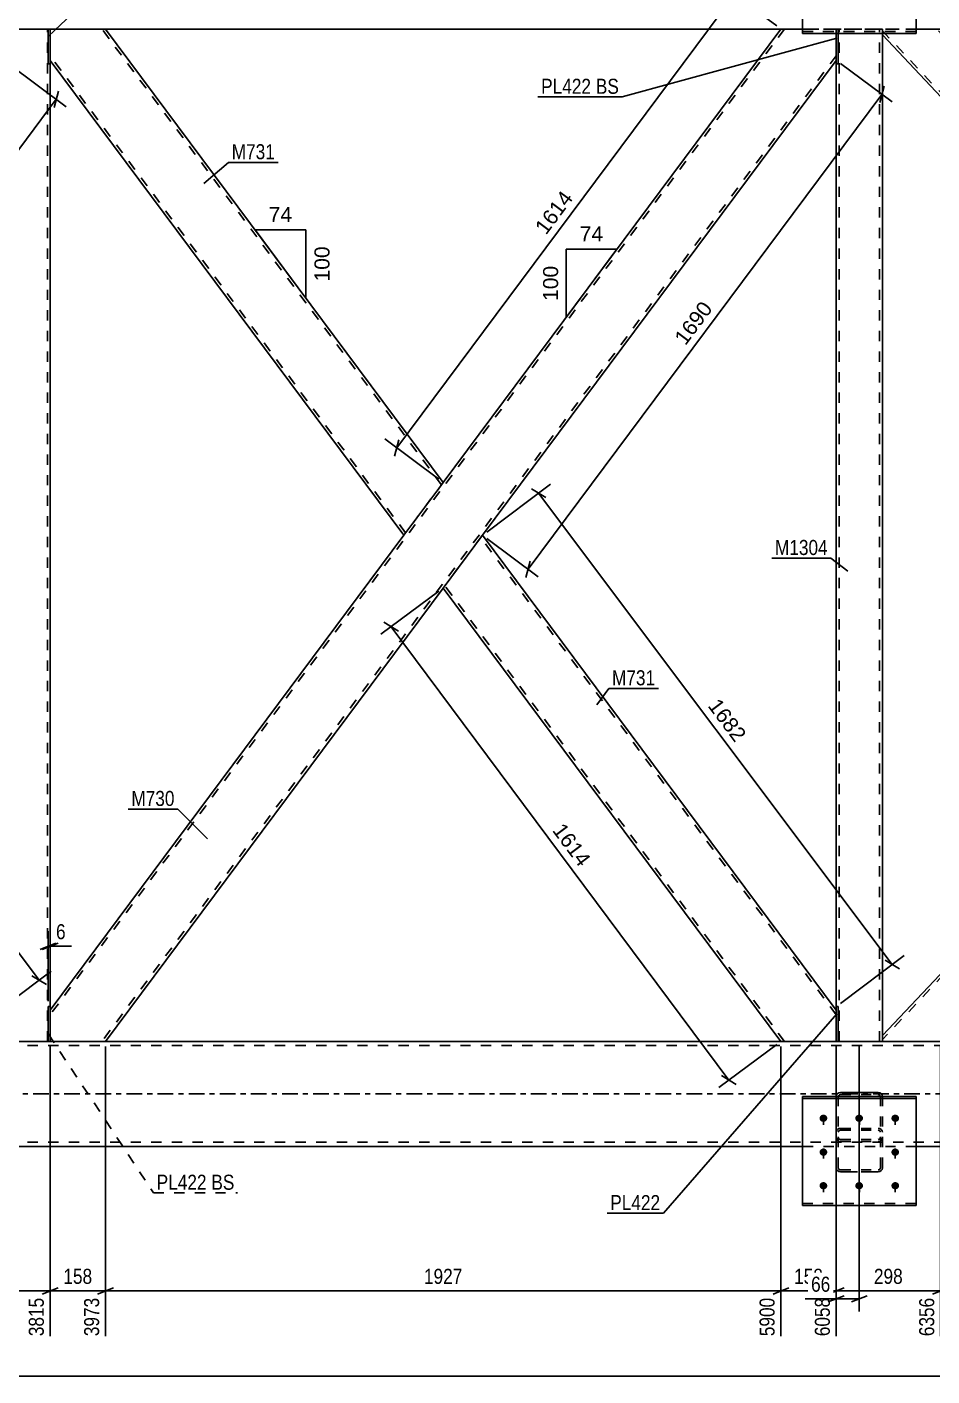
# Model space of a CAD drawing. Header units: millimetres. Extents: x -82 to 1107, y -634 to 207.
# Drawn here: x 245.5 to 417.7, y -266.4 to -9.6 of the extents above; entities that cross this region are included whole.
import ezdxf

# ---------------------------------------------------------------- set-up
doc = ezdxf.new("R2010")
doc.units = ezdxf.units.MM
doc.linetypes.add('DXK_LINE_DOT2', pattern=[3.9198, 1.9599, -1.9599])
doc.linetypes.add('DXK_LINE_DOT3', pattern=[5.9187, 2.979, -0.9799, 0.9799, -0.9799])
doc.styles.add('Arial', font='ARIAL.TTF', dxfattribs={"height": 0.2})
doc.styles.add('Arial Narrow', font='ARIALN.TTF', dxfattribs={"height": 0.2})

# ---------------------------------------------------------------- blocks, each defined once
blk = doc.blocks.new('Part-348435297-3882 - 3826')
at = {"color": 7, "linetype": 'DXK_LINE_DOT2'}
for p, q in [((389.58, -10), (249.9, -197.6)), ((388.95, -10), (388.92, -10)), ((390.25, -10), (399.44, -10)), ((399.44, -10), (393.01, -10)), ((399.44, -10), (399.44, -15.96)), ((399.44, -15.06), (259.76, -202.67)), ((324.67, -96.29), (317.19, -106.33)), ((332.15, -106.33), (324.67, -116.38)), ((249.9, -202.67), (249.9, -196.71)), ((249.9, -202.67), (249.9, -202.67)), ((249.9, -202.67), (249.9, -202.67)), ((260.43, -202.67), (260.39, -202.67)), ((260.43, -202.67), (260.39, -202.67))]:
    blk.add_line(p, q, dxfattribs=at)
at = {"color": 2, "linetype": 'Continuous'}
for p, q in [((388.92, -10), (324.67, -96.29)), ((393.01, -10), (388.95, -10)), ((399.44, -15.96), (332.15, -106.33)), ((317.19, -106.33), (249.9, -196.71)), ((324.67, -116.38), (260.43, -202.67)), ((259.1, -202.67), (249.9, -202.67)), ((260.39, -202.67), (259.1, -202.67))]:
    blk.add_line(p, q, dxfattribs=at)
blk = doc.blocks.new('Part-348435297-3907 - 3826')
at = {"color": 7, "linetype": 'DXK_LINE_DOT2'}
for p, q in [((419.29, -10), (408.24, -10)), ((408.24, -10.81), (408.24, -10)), ((503.47, -100.3), (418.56, -10)), ((498.16, -105.94), (408.24, -10.32)), ((503.78, -99.97), (503.11, -100.69)), ((498.16, -105.94), (498.19, -105.91))]:
    blk.add_line(p, q, dxfattribs=at)
at = {"color": 2, "linetype": 'Continuous'}
for p, q in [((503.84, -99.91), (419.29, -10)), ((408.24, -11.1), (408.24, -10.81)), ((497.8, -106.33), (408.24, -11.1)), ((503.84, -99.91), (503.11, -100.69)), ((503.11, -100.69), (497.8, -106.33))]:
    blk.add_line(p, q, dxfattribs=at)
blk = doc.blocks.new('Part-348435297-3897 - 3826')
at = {"color": 2, "linetype": 'Continuous'}
for p, q in [((260.39, -10), (249.9, -10)), ((324.67, -96.29), (260.43, -10)), ((317.19, -106.33), (249.9, -15.96)), ((324.01, -97.18), (317.19, -106.33)), ((324.67, -96.29), (324.01, -97.18))]:
    blk.add_line(p, q, dxfattribs=at)
at = {"color": 7, "linetype": 'DXK_LINE_DOT2'}
for p, q in [((249.9, -10), (249.9, -10)), ((249.9, -15.96), (249.9, -10)), ((249.9, -10), (249.9, -10)), ((249.9, -10), (249.9, -10)), ((249.9, -10), (249.9, -10)), ((324.34, -96.73), (259.76, -10)), ((260.43, -10), (260.39, -10)), ((260.43, -10), (260.39, -10)), ((317.52, -105.89), (249.9, -15.06)), ((324.62, -96.35), (324.01, -97.18)), ((317.52, -105.89), (317.55, -105.85))]:
    blk.add_line(p, q, dxfattribs=at)
blk = doc.blocks.new('Part-348435297-3902 - 3826')
at = {"color": 7, "linetype": 'DXK_LINE_DOT2'}
for p, q in [((589.12, -10), (408.24, -202.34)), ((419.29, -202.67), (408.24, -202.67))]:
    blk.add_line(p, q, dxfattribs=at)
at = {"color": 2, "linetype": 'Continuous'}
for p in [(497.8, -106.33), (408.24, -202.67)]:
    blk.add_line(p, (408.24, -201.57), dxfattribs=at)
blk = doc.blocks.new('Part-348435297-4041 - 3826')
at = {"color": 7, "linetype": 'DXK_LINE_DOT2'}
for p, q in [((393.01, -10.81), (393.01, 9.92)), ((393.01, 9.92), (414.67, 9.92)), ((393.01, 9.55), (414.67, 9.55)), ((414.67, 9.92), (414.67, -10.81)), ((414.67, -10.44), (393.01, -10.44)), ((393.01, -10.81), (414.67, -10.81))]:
    blk.add_line(p, q, dxfattribs=at)
blk = doc.blocks.new('Part-348435297-3982 - 3826')
at = {"color": 2, "linetype": 'Continuous'}
for p, q in [((324.67, -116.38), (332.15, -106.33)), ((399.44, -196.71), (332.15, -106.33)), ((324.67, -116.38), (388.92, -202.67)), ((388.95, -202.67), (399.44, -202.67))]:
    blk.add_line(p, q, dxfattribs=at)
at = {"color": 7, "linetype": 'DXK_LINE_DOT2'}
for p, q in [((399.44, -197.6), (331.82, -106.78)), ((325, -115.93), (325.03, -115.9)), ((389.58, -202.67), (325, -115.93)), ((399.44, -202.67), (399.44, -196.71)), ((388.92, -202.67), (388.95, -202.67)), ((388.95, -202.67), (388.92, -202.67))]:
    blk.add_line(p, q, dxfattribs=at)
blk = doc.blocks.new('Part-348435297-3947 - 3826')
at = {"color": 7, "linetype": 'DXK_LINE_DOT2'}
for p, q in [((249.9, -10), (241.1, -10)), ((241.1, -16.62), (241.1, -10)), ((241.63, -202.67), (241.63, -10)), ((249.37, -202.67), (249.37, -10)), ((249.9, -16.63), (249.9, -10)), ((241.1, -202.67), (241.1, -196.04)), ((249.9, -202.67), (249.9, -196.04)), ((241.1, -202.67), (249.9, -202.67))]:
    blk.add_line(p, q, dxfattribs=at)
at = {"color": 2, "linetype": 'Continuous'}
for p, q in [((241.1, -196.04), (241.1, -16.62)), ((249.9, -196.04), (249.9, -16.63))]:
    blk.add_line(p, q, dxfattribs=at)
blk = doc.blocks.new('Part-348435297-3952 - 3826')
at = {"color": 7, "linetype": 'DXK_LINE_DOT2'}
for p, q in [((408.24, -10), (399.44, -10)), ((399.44, -16.62), (399.44, -10)), ((399.98, -202.67), (399.98, -10)), ((407.71, -202.67), (407.71, -10)), ((408.24, -11.1), (408.24, -10)), ((399.44, -202.67), (399.44, -196.04)), ((399.44, -202.67), (408.24, -202.67)), ((408.24, -202.67), (408.24, -201.57))]:
    blk.add_line(p, q, dxfattribs=at)
at = {"color": 2, "linetype": 'Continuous'}
for p, q in [((408.24, -201.57), (408.24, -11.1)), ((399.44, -196.04), (399.44, -16.62))]:
    blk.add_line(p, q, dxfattribs=at)
blk = doc.blocks.new('Part-348435297-3964 - 3826')
at = {"color": 2, "linetype": 'Continuous'}
for p, q in [((399.45, -213.18), (399.5, -212.91)), ((399.94, -212.45), (400.24, -212.38)), ((400.24, -212.38), (407.44, -212.38)), ((407.44, -212.38), (407.75, -212.45)), ((408.18, -212.91), (408.23, -213.18))]:
    blk.add_line(p, q, dxfattribs=at)
at = {"color": 7, "linetype": 'DXK_LINE_DOT2'}
for p, q in [((399.87, -213.07), (399.84, -213.24)), ((399.96, -212.94), (399.87, -213.07)), ((400.09, -212.84), (399.96, -212.94)), ((400.24, -212.81), (400.09, -212.84)), ((400.24, -212.81), (407.44, -212.81)), ((407.59, -212.84), (407.44, -212.81)), ((407.72, -212.94), (407.59, -212.84)), ((407.81, -213.07), (407.72, -212.94)), ((407.84, -213.24), (407.81, -213.07)), ((399.44, -213.24), (399.45, -213.18)), ((399.44, -226.74), (399.44, -213.24)), ((399.84, -226.74), (399.84, -213.24)), ((407.84, -226.74), (407.84, -213.24)), ((408.23, -213.18), (408.24, -213.24)), ((408.24, -226.74), (408.24, -213.24)), ((399.5, -219.69), (399.44, -219.98)), ((399.68, -219.45), (399.5, -219.69)), ((399.94, -219.28), (399.68, -219.45)), ((399.84, -219.98), (399.87, -219.83)), ((399.87, -219.83), (399.96, -219.71)), ((400.24, -219.23), (399.94, -219.28)), ((399.96, -219.71), (400.09, -219.63)), ((400.09, -219.63), (400.24, -219.6)), ((400.24, -219.23), (407.44, -219.23)), ((400.24, -219.6), (407.44, -219.6)), ((407.75, -219.28), (407.44, -219.23)), ((407.44, -219.6), (407.59, -219.63)), ((407.59, -219.63), (407.72, -219.71)), ((407.72, -219.71), (407.81, -219.83)), ((408.01, -219.45), (407.75, -219.28)), ((407.81, -219.83), (407.84, -219.98)), ((408.18, -219.69), (408.01, -219.45)), ((408.24, -219.98), (408.18, -219.69)), ((399.5, -221.22), (399.44, -220.9)), ((399.84, -220.9), (399.87, -221.06)), ((399.87, -221.06), (399.96, -221.2)), ((400.24, -221.75), (399.94, -221.68)), ((399.96, -221.2), (400.09, -221.29)), ((400.09, -221.29), (400.24, -221.32)), ((400.24, -221.32), (407.44, -221.32)), ((400.24, -221.75), (407.44, -221.75)), ((407.44, -221.32), (407.59, -221.29)), ((407.75, -221.68), (407.44, -221.75)), ((407.59, -221.29), (407.72, -221.2)), ((407.72, -221.2), (407.81, -221.06)), ((407.81, -221.06), (407.84, -220.9)), ((408.24, -220.9), (408.18, -221.22)), ((399.44, -226.74), (399.5, -227.03)), ((399.5, -227.03), (399.68, -227.27)), ((399.68, -227.27), (399.94, -227.44)), ((399.87, -226.89), (399.84, -226.74)), ((399.96, -227.01), (399.87, -226.89)), ((399.94, -227.44), (400.24, -227.49)), ((400.09, -227.09), (399.96, -227.01)), ((400.24, -227.12), (400.09, -227.09)), ((400.24, -227.12), (407.44, -227.12)), ((400.24, -227.49), (407.44, -227.49)), ((407.59, -227.09), (407.44, -227.12)), ((407.44, -227.49), (407.75, -227.44)), ((407.72, -227.01), (407.59, -227.09)), ((407.81, -226.89), (407.72, -227.01)), ((407.75, -227.44), (408.01, -227.27)), ((407.84, -226.74), (407.81, -226.89)), ((408.01, -227.27), (408.18, -227.03)), ((408.18, -227.03), (408.24, -226.74))]:
    blk.add_line(p, q, dxfattribs=at)
at = {"color": 7, "linetype": 'DXK_LINE_DOT3'}
blk.add_line((403.84, -213.65), (403.84, -226.78), dxfattribs=at)
at = {"color": 2, "linetype": 'Continuous'}
for centre, start, end in [((400.28, -213.2), 114.3199, 159.2417), ((407.41, -213.2), 20.7583, 65.6801)]:
    blk.add_arc(centre, 0.827, start, end, dxfattribs=at)
at = {"color": 7, "linetype": 'DXK_LINE_DOT2'}
for centre, start, end in [((400.28, -220.93), 200.7583, 245.6801), ((407.41, -220.93), 294.3199, 339.2417)]:
    blk.add_arc(centre, 0.827, start, end, dxfattribs=at)
blk = doc.blocks.new('Part-348435297-4003 - 3826')
at = {"color": 7, "linetype": 'DXK_LINE_DOT2'}
for p, q in [((399.5, -212.91), (399.44, -213.24)), ((399.84, -213.24), (399.87, -213.07)), ((399.87, -213.07), (399.96, -212.94)), ((400.24, -212.39), (399.94, -212.45)), ((399.96, -212.94), (400.09, -212.84)), ((400.09, -212.84), (400.24, -212.81)), ((400.24, -212.39), (407.44, -212.39)), ((400.24, -212.81), (407.44, -212.81)), ((407.75, -212.45), (407.44, -212.39)), ((407.44, -212.81), (407.59, -212.84)), ((407.59, -212.84), (407.72, -212.94)), ((407.72, -212.94), (407.81, -213.07)), ((407.81, -213.07), (407.84, -213.24)), ((408.24, -213.24), (408.18, -212.91)), ((399.44, -226.74), (399.44, -213.24)), ((399.84, -226.74), (399.84, -213.24)), ((407.84, -226.74), (407.84, -213.24)), ((408.24, -226.74), (408.24, -213.24)), ((399.44, -219.98), (399.5, -219.69)), ((399.5, -219.69), (399.68, -219.45)), ((399.68, -219.45), (399.94, -219.28)), ((399.87, -219.83), (399.84, -219.98)), ((399.96, -219.71), (399.87, -219.83)), ((399.94, -219.28), (400.24, -219.23)), ((400.09, -219.63), (399.96, -219.71)), ((400.24, -219.6), (400.09, -219.63)), ((400.24, -219.23), (407.44, -219.23)), ((400.24, -219.6), (407.44, -219.6)), ((407.44, -219.23), (407.75, -219.28)), ((407.59, -219.63), (407.44, -219.6)), ((407.72, -219.71), (407.59, -219.63)), ((407.81, -219.83), (407.72, -219.71)), ((407.75, -219.28), (408.01, -219.45)), ((407.84, -219.98), (407.81, -219.83)), ((408.01, -219.45), (408.18, -219.69)), ((408.18, -219.69), (408.24, -219.98)), ((399.44, -220.9), (399.5, -221.22)), ((399.87, -221.06), (399.84, -220.9)), ((399.96, -221.2), (399.87, -221.06)), ((399.94, -221.69), (400.24, -221.75)), ((400.09, -221.29), (399.96, -221.2)), ((400.24, -221.32), (400.09, -221.29)), ((400.24, -221.32), (407.44, -221.32)), ((400.24, -221.75), (407.44, -221.75)), ((407.59, -221.29), (407.44, -221.32)), ((407.44, -221.75), (407.75, -221.69)), ((407.72, -221.2), (407.59, -221.29)), ((407.81, -221.06), (407.72, -221.2)), ((407.84, -220.9), (407.81, -221.06)), ((408.18, -221.22), (408.24, -220.9)), ((399.5, -227.03), (399.44, -226.74)), ((399.68, -227.27), (399.5, -227.03)), ((399.94, -227.44), (399.68, -227.27)), ((399.84, -226.74), (399.87, -226.89)), ((399.87, -226.89), (399.96, -227.01)), ((400.24, -227.5), (399.94, -227.44)), ((399.96, -227.01), (400.09, -227.09)), ((400.09, -227.09), (400.24, -227.12)), ((400.24, -227.12), (407.44, -227.12)), ((407.44, -227.5), (400.24, -227.5)), ((407.44, -227.12), (407.59, -227.09)), ((407.75, -227.44), (407.44, -227.5)), ((407.59, -227.09), (407.72, -227.01)), ((407.72, -227.01), (407.81, -226.89)), ((408.01, -227.27), (407.75, -227.44)), ((407.81, -226.89), (407.84, -226.74)), ((408.18, -227.03), (408.01, -227.27)), ((408.24, -226.74), (408.18, -227.03))]:
    blk.add_line(p, q, dxfattribs=at)
at = {"color": 7, "linetype": 'DXK_LINE_DOT3'}
blk.add_line((403.84, -226.78), (403.84, -213.65), dxfattribs=at)
at = {"color": 7, "linetype": 'DXK_LINE_DOT2'}
for centre, start, end in [((400.28, -213.2), 114.32, 159.2417), ((407.41, -213.2), 20.7583, 65.68), ((400.28, -220.93), 200.7583, 245.68), ((407.41, -220.93), 294.32, 339.2417)]:
    blk.add_arc(centre, 0.827, start, end, dxfattribs=at)
blk = doc.blocks.new('Part-348435297-4159 - 3826')
at = {"color": 7, "linetype": 'DXK_LINE_DOT2'}
for p, q in [((249.5, -202.67), (249.5, -196.04)), ((249.9, -196.04), (249.5, -196.04)), ((249.9, -202.67), (249.9, -196.04)), ((249.9, -202.67), (249.5, -202.67))]:
    blk.add_line(p, q, dxfattribs=at)
blk = doc.blocks.new('Part-348435297-4032 - 3826')
at = {"color": 2, "linetype": 'Continuous'}
for p, q in [((414.67, -213.18), (393.01, -213.18)), ((393.01, -213.18), (393.01, -233.9)), ((393.01, -213.54), (414.67, -213.54)), ((414.67, -233.9), (414.67, -213.18)), ((393.01, -233.9), (414.67, -233.9))]:
    blk.add_line(p, q, dxfattribs=at)
at = {"color": 7, "linetype": 'DXK_LINE_DOT2'}
blk.add_line((393.01, -233.54), (414.67, -233.54), dxfattribs=at)
blk = doc.blocks.new('Part-348435297-4038 - 3826')
at = {"color": 2, "linetype": 'Continuous'}
for p, q in [((414.67, 9.92), (393.01, 9.92)), ((393.01, 9.92), (393.01, -10.81)), ((393.01, 9.55), (414.67, 9.55)), ((414.67, -10.81), (414.67, 9.92)), ((393.01, -10.81), (414.67, -10.81))]:
    blk.add_line(p, q, dxfattribs=at)
at = {"color": 7, "linetype": 'DXK_LINE_DOT2'}
blk.add_line((393.01, -10.44), (414.67, -10.44), dxfattribs=at)
blk = doc.blocks.new('Part-348435297-4043 - 3826')
at = {"color": 7, "linetype": 'DXK_LINE_DOT2'}
for p, q in [((393.01, -233.91), (393.01, -213.18)), ((393.01, -213.18), (414.67, -213.18)), ((393.01, -213.55), (414.67, -213.55)), ((414.67, -233.91), (414.67, -213.18)), ((393.01, -233.54), (414.67, -233.54)), ((393.01, -233.91), (414.67, -233.91))]:
    blk.add_line(p, q, dxfattribs=at)
blk = doc.blocks.new('Part-348435297-4293 - 3826')
at = {"color": 7, "linetype": 'DXK_LINE_DOT2'}
for p, q in [((399.84, -10), (399.44, -10)), ((399.44, -10.81), (399.44, -10)), ((399.84, -10.81), (399.84, -10))]:
    blk.add_line(p, q, dxfattribs=at)
at = {"color": 2, "linetype": 'Continuous'}
for p, q in [((399.44, -16.62), (399.44, -10.81)), ((399.84, -10.81), (399.84, -16.62)), ((399.84, -16.62), (399.44, -16.62))]:
    blk.add_line(p, q, dxfattribs=at)
blk = doc.blocks.new('Part-348435297-4294 - 3826')
at = {"color": 7, "linetype": 'DXK_LINE_DOT2'}
for p, q in [((399.44, -10), (399.84, -10)), ((399.44, -10), (399.44, -16.62)), ((399.84, -10), (399.84, -16.62)), ((399.44, -16.62), (399.84, -16.62))]:
    blk.add_line(p, q, dxfattribs=at)
blk = doc.blocks.new('Part-348435297-4078 - 3826')
at = {"color": 2, "linetype": 'Continuous'}
for p, q in [((249.5, -10), (241.5, -10)), ((388.95, -10), (260.39, -10)), ((793.01, -10), (414.67, -10))]:
    blk.add_line(p, q, dxfattribs=at)
at = {"color": 7, "linetype": 'DXK_LINE_DOT2'}
for p, q in [((260.39, -10), (249.5, -10)), ((414.67, -10), (388.95, -10))]:
    blk.add_line(p, q, dxfattribs=at)
blk = doc.blocks.new('Part-348435297-4081 - 3826')
at = {"color": 2, "linetype": 'Continuous'}
for p, q in [((249.5, -202.67), (241.5, -202.67)), ((388.95, -202.67), (260.39, -202.67)), ((960.83, -202.67), (399.84, -202.67)), ((393.01, -222.67), (177.17, -222.67)), ((793.01, -222.67), (414.67, -222.67))]:
    blk.add_line(p, q, dxfattribs=at)
at = {"color": 7, "linetype": 'DXK_LINE_DOT2'}
for p, q in [((260.39, -202.67), (249.5, -202.67)), ((399.84, -202.67), (388.95, -202.67)), ((968.83, -203.47), (45.43, -203.47)), ((968.83, -221.87), (45.43, -221.87)), ((414.67, -222.67), (393.01, -222.67))]:
    blk.add_line(p, q, dxfattribs=at)
at = {"color": 7, "linetype": 'DXK_LINE_DOT3'}
blk.add_line((45.43, -212.67), (968.83, -212.67), dxfattribs=at)
blk = doc.blocks.new('Part-348435297-4156 - 3826')
at = {"color": 2, "linetype": 'Continuous'}
for p, q in [((249.9, -196.04), (249.5, -196.04)), ((249.5, -196.04), (249.5, -202.67)), ((249.9, -196.04), (249.9, -202.67)), ((249.9, -202.67), (249.5, -202.67))]:
    blk.add_line(p, q, dxfattribs=at)
blk = doc.blocks.new('Part-348435297-4164 - 3826')
at = {"color": 2, "linetype": 'Continuous'}
for p, q in [((249.9, -10), (249.5, -10)), ((249.5, -10), (249.5, -16.63)), ((249.9, -16.63), (249.9, -10)), ((249.5, -16.63), (249.9, -16.63))]:
    blk.add_line(p, q, dxfattribs=at)
blk = doc.blocks.new('Part-348435297-4169 - 3826')
at = {"color": 7, "linetype": 'DXK_LINE_DOT2'}
for p, q in [((249.5, -10), (249.9, -10)), ((249.5, -10), (249.5, -16.63)), ((249.9, -10), (249.9, -16.63)), ((249.5, -16.63), (249.9, -16.63))]:
    blk.add_line(p, q, dxfattribs=at)
blk = doc.blocks.new('Bolt-348435297-4178 - 3826')
at = {"linetype": 'Continuous'}
for points in [[(397.01, -216.61), (397.16, -216.63), (397.31, -216.67), (397.44, -216.75), (397.55, -216.84), (397.64, -216.96), (397.71, -217.09), (397.74, -217.23), (397.74, -217.38), (397.71, -217.52), (397.64, -217.65), (397.55, -217.76), (397.44, -217.86), (397.31, -217.93), (397.16, -217.98), (397.01, -217.99), (396.86, -217.98), (396.71, -217.93), (396.58, -217.86), (396.46, -217.76), (396.37, -217.65), (396.31, -217.52), (396.28, -217.38), (396.28, -217.23), (396.31, -217.09), (396.37, -216.96), (396.46, -216.84), (396.58, -216.75), (396.71, -216.67), (396.86, -216.63)], [(403.81, -216.61), (403.96, -216.63), (404.11, -216.67), (404.24, -216.75), (404.35, -216.84), (404.44, -216.96), (404.51, -217.09), (404.54, -217.23), (404.54, -217.38), (404.51, -217.52), (404.44, -217.65), (404.35, -217.76), (404.24, -217.86), (404.11, -217.93), (403.96, -217.98), (403.81, -217.99), (403.66, -217.98), (403.51, -217.93), (403.38, -217.86), (403.26, -217.76), (403.17, -217.65), (403.11, -217.52), (403.08, -217.38), (403.08, -217.23), (403.11, -217.09), (403.17, -216.96), (403.26, -216.84), (403.38, -216.75), (403.51, -216.67), (403.66, -216.63)], [(410.67, -216.61), (410.83, -216.63), (410.97, -216.67), (411.11, -216.75), (411.22, -216.84), (411.31, -216.96), (411.37, -217.09), (411.4, -217.23), (411.4, -217.38), (411.37, -217.52), (411.31, -217.65), (411.22, -217.76), (411.11, -217.86), (410.97, -217.93), (410.83, -217.98), (410.67, -217.99), (410.52, -217.98), (410.38, -217.93), (410.24, -217.86), (410.13, -217.76), (410.04, -217.65), (409.98, -217.52), (409.95, -217.38), (409.95, -217.23), (409.98, -217.09), (410.04, -216.96), (410.13, -216.84), (410.24, -216.75), (410.38, -216.67), (410.52, -216.63)], [(397.01, -223.07), (397.16, -223.08), (397.31, -223.13), (397.44, -223.2), (397.55, -223.3), (397.64, -223.41), (397.71, -223.54), (397.74, -223.68), (397.74, -223.83), (397.71, -223.97), (397.64, -224.1), (397.55, -224.22), (397.44, -224.31), (397.31, -224.39), (397.16, -224.43), (397.01, -224.45), (396.86, -224.43), (396.71, -224.39), (396.58, -224.31), (396.46, -224.22), (396.37, -224.1), (396.31, -223.97), (396.28, -223.83), (396.28, -223.68), (396.31, -223.54), (396.37, -223.41), (396.46, -223.3), (396.58, -223.2), (396.71, -223.13), (396.86, -223.08)], [(410.67, -223.07), (410.83, -223.08), (410.97, -223.13), (411.11, -223.2), (411.22, -223.3), (411.31, -223.41), (411.37, -223.54), (411.4, -223.68), (411.4, -223.83), (411.37, -223.97), (411.31, -224.1), (411.22, -224.22), (411.11, -224.31), (410.97, -224.39), (410.83, -224.43), (410.67, -224.45), (410.52, -224.43), (410.38, -224.39), (410.24, -224.31), (410.13, -224.22), (410.04, -224.1), (409.98, -223.97), (409.95, -223.83), (409.95, -223.68), (409.98, -223.54), (410.04, -223.41), (410.13, -223.3), (410.24, -223.2), (410.38, -223.13), (410.52, -223.08)], [(397.01, -229.46), (397.16, -229.47), (397.31, -229.52), (397.44, -229.59), (397.55, -229.68), (397.64, -229.8), (397.71, -229.93), (397.74, -230.07), (397.74, -230.22), (397.71, -230.36), (397.64, -230.49), (397.55, -230.61), (397.44, -230.7), (397.31, -230.78), (397.16, -230.82), (397.01, -230.84), (396.86, -230.82), (396.71, -230.78), (396.58, -230.7), (396.46, -230.61), (396.37, -230.49), (396.31, -230.36), (396.28, -230.22), (396.28, -230.07), (396.31, -229.93), (396.37, -229.8), (396.46, -229.68), (396.58, -229.59), (396.71, -229.52), (396.86, -229.47)], [(403.81, -229.46), (403.96, -229.47), (404.11, -229.52), (404.24, -229.59), (404.35, -229.68), (404.44, -229.8), (404.51, -229.93), (404.54, -230.07), (404.54, -230.22), (404.51, -230.36), (404.44, -230.49), (404.35, -230.61), (404.24, -230.7), (404.11, -230.78), (403.96, -230.82), (403.81, -230.84), (403.66, -230.82), (403.51, -230.78), (403.38, -230.7), (403.26, -230.61), (403.17, -230.49), (403.11, -230.36), (403.08, -230.22), (403.08, -230.07), (403.11, -229.93), (403.17, -229.8), (403.26, -229.68), (403.38, -229.59), (403.51, -229.52), (403.66, -229.47)], [(410.67, -229.46), (410.83, -229.47), (410.97, -229.52), (411.11, -229.59), (411.22, -229.68), (411.31, -229.8), (411.37, -229.93), (411.4, -230.07), (411.4, -230.22), (411.37, -230.36), (411.31, -230.49), (411.22, -230.61), (411.11, -230.7), (410.97, -230.78), (410.83, -230.82), (410.67, -230.84), (410.52, -230.82), (410.38, -230.78), (410.24, -230.7), (410.13, -230.61), (410.04, -230.49), (409.98, -230.36), (409.95, -230.22), (409.95, -230.07), (409.98, -229.93), (410.04, -229.8), (410.13, -229.68), (410.24, -229.59), (410.38, -229.52), (410.52, -229.47)]]:
    blk.add_hatch(color=1, dxfattribs=at).paths.add_polyline_path(points)
at = {"color": 1, "linetype": 'Continuous'}
for p, q in [((397.01, -216.64), (397.01, -218.53)), ((403.81, -216.64), (403.81, -218.53)), ((410.67, -216.64), (410.67, -218.53)), ((397.01, -223.09), (397.01, -224.99)), ((410.67, -223.09), (410.67, -224.99)), ((397.01, -229.48), (397.01, -231.38)), ((403.81, -229.48), (403.81, -231.38)), ((410.67, -229.48), (410.67, -231.38))]:
    blk.add_line(p, q, dxfattribs=at)
blk = doc.blocks.new('Bolt-348435297-4183 - 3826')
at = {"color": 1, "linetype": 'DXK_LINE_DOT2'}
for p, q in [((397.01, -216.64), (397.01, -218.54)), ((403.87, -216.64), (403.87, -218.54)), ((410.67, -216.64), (410.67, -218.54)), ((397.01, -223.1), (397.01, -224.99)), ((410.67, -223.1), (410.67, -224.99)), ((397.01, -229.49), (397.01, -231.38)), ((403.87, -229.49), (403.87, -231.38)), ((410.67, -229.49), (410.67, -231.38))]:
    blk.add_line(p, q, dxfattribs=at)
blk = doc.blocks.new('Part-348435297-4273 - 3826')
at = {"color": 2, "linetype": 'Continuous'}
for p, q in [((399.84, -196.04), (399.44, -196.04)), ((399.44, -196.04), (399.44, -202.67)), ((399.84, -196.04), (399.84, -202.67)), ((399.84, -202.67), (399.44, -202.67))]:
    blk.add_line(p, q, dxfattribs=at)
blk = doc.blocks.new('Part-348435297-4278 - 3826')
at = {"color": 7, "linetype": 'DXK_LINE_DOT2'}
for p, q in [((399.44, -202.67), (399.44, -196.04)), ((399.84, -196.04), (399.44, -196.04)), ((399.84, -202.67), (399.84, -196.04)), ((399.84, -202.67), (399.44, -202.67))]:
    blk.add_line(p, q, dxfattribs=at)
blk = doc.blocks.new('StraightDimension-348435297-8928 - 3826')
at = {"color": 7, "linetype": 'Continuous'}
for p, q in [((399.44, -203.67), (399.44, -258.78)), ((419.29, -203.67), (419.29, -258.78)), ((400.94, -249.57), (397.94, -250.77)), ((399.44, -250.17), (419.29, -250.17)), ((417.79, -250.77), (420.79, -249.57))]:
    blk.add_line(p, q, dxfattribs=at)
at = {"color": 0}
blk.add_wipeout([(412.71, -249.42), (412.71, -245.22), (406.02, -245.22), (406.02, -249.42)], dxfattribs=at)
at = {"color": 0, "linetype": 'Continuous'}
blk.add_wipeout([(418.69, -250.87), (414.49, -250.87), (414.49, -259.38), (418.69, -259.38)], dxfattribs=at)
at = {"color": 3, "style": 'Arial Narrow'}
blk.add_text('298', height=2.863, dxfattribs=at).set_placement((406.62, -248.82))
at = {"color": 3, "linetype": 'Continuous', "style": 'Arial Narrow'}
blk.add_text('6356', height=2.863, rotation=90.0002, dxfattribs=at).set_placement((418.09, -258.78))
blk = doc.blocks.new('StraightDimension-348435297-12077 - 3826')
at = {"color": 7, "linetype": 'Continuous'}
for p, q in [((241.9, -16.55), (252.98, -24.8)), ((250.64, -24.93), (251.47, -21.81)), ((180.7, -117.88), (251.06, -23.37)), ((171.54, -111.06), (182.62, -119.31)), ((181.11, -116.32), (180.28, -119.44))]:
    blk.add_line(p, q, dxfattribs=at)
at = {"color": 0}
blk.add_wipeout([(218.29, -66.13), (214.92, -63.62), (208.89, -71.72), (212.26, -74.23)], dxfattribs=at)
at = {"color": 3, "style": 'Arial'}
blk.add_text('1767', height=2.865, rotation=53.3309, dxfattribs=at).set_placement((212.14, -73.39))
blk = doc.blocks.new('StraightDimension-348435297-8930 - 3826')
at = {"color": 7, "linetype": 'Continuous'}
for p, q in [((260.43, -203.67), (260.43, -258.78)), ((388.92, -203.67), (388.92, -258.78)), ((261.93, -249.57), (258.93, -250.77)), ((260.43, -250.17), (388.92, -250.17)), ((387.42, -250.77), (390.42, -249.57))]:
    blk.add_line(p, q, dxfattribs=at)
at = {"color": 0}
blk.add_wipeout([(328.93, -249.42), (328.93, -245.22), (320.42, -245.22), (320.42, -249.42)], dxfattribs=at)
at = {"color": 0, "linetype": 'Continuous'}
blk.add_wipeout([(388.32, -250.87), (384.12, -250.87), (384.12, -259.38), (388.32, -259.38)], dxfattribs=at)
at = {"color": 3, "style": 'Arial Narrow'}
blk.add_text('1927', height=2.863, dxfattribs=at).set_placement((321.02, -248.82))
at = {"color": 3, "linetype": 'Continuous', "style": 'Arial Narrow'}
blk.add_text('5900', height=2.863, rotation=90.0002, dxfattribs=at).set_placement((387.72, -258.78))
blk = doc.blocks.new('StraightDimension-348435297-15511 - 3826')
at = {"color": 7, "linetype": 'Continuous'}
for p, q in [((249.5, -195.04), (249.5, -181.72)), ((249.9, -195.04), (249.9, -181.72)), ((248, -185.17), (251, -183.97)), ((251.4, -183.97), (248.4, -185.17)), ((249.5, -184.57), (249.9, -184.57))]:
    blk.add_line(p, q, dxfattribs=at)
at = {"color": 0}
blk.add_wipeout([(253.45, -183.82), (253.45, -179.62), (250.42, -179.62), (250.42, -183.82)], dxfattribs=at)
at = {"color": 7, "linetype": 'Continuous'}
blk.add_line((249.9, -184.57), (253.98, -184.57), dxfattribs=at)
blk.add_line((249.9, -184.57), (253.98, -184.57), dxfattribs=at)
at = {"color": 3, "style": 'Arial Narrow'}
blk.add_text('6', height=2.86, dxfattribs=at).set_placement((251.02, -183.22))
blk = doc.blocks.new('StraightDimension-348435297-11987 - 3826')
at = {"color": 7, "linetype": 'Continuous'}
for p, q in [((323.87, -116.98), (312.84, -125.19)), ((316.15, -124.6), (313.39, -122.91)), ((314.77, -123.75), (379.02, -210.04)), ((388.12, -203.26), (377.09, -211.47)), ((377.64, -209.19), (380.39, -210.88))]:
    blk.add_line(p, q, dxfattribs=at)
at = {"color": 0}
blk.add_wipeout([(350.51, -170.5), (353.88, -167.99), (347.85, -159.89), (344.48, -162.4)], dxfattribs=at)
at = {"color": 3, "style": 'Arial'}
blk.add_text('1614', height=2.865, rotation=-53.3309, dxfattribs=at).set_placement((345.32, -162.52))
blk = doc.blocks.new('StraightDimension-348435297-8929 - 3826')
at = {"color": 7, "linetype": 'Continuous'}
for p, q in [((388.92, -203.67), (388.92, -258.78)), ((399.44, -203.67), (399.44, -258.78)), ((387.42, -250.77), (390.42, -249.57)), ((388.92, -250.17), (399.44, -250.17)), ((400.94, -249.57), (397.94, -250.77))]:
    blk.add_line(p, q, dxfattribs=at)
at = {"color": 0}
blk.add_wipeout([(397.52, -249.42), (397.52, -245.22), (390.84, -245.22), (390.84, -249.42)], dxfattribs=at)
at = {"color": 0, "linetype": 'Continuous'}
blk.add_wipeout([(398.84, -250.87), (394.64, -250.87), (394.64, -259.38), (398.84, -259.38)], dxfattribs=at)
at = {"color": 3, "style": 'Arial Narrow'}
blk.add_text('158', height=2.863, dxfattribs=at).set_placement((391.44, -248.82))
at = {"color": 3, "linetype": 'Continuous', "style": 'Arial Narrow'}
blk.add_text('6058', height=2.863, rotation=90.0002, dxfattribs=at).set_placement((398.24, -258.78))
blk = doc.blocks.new('StraightDimension-348435297-5462 - 3826')
at = {"color": 7, "linetype": 'Continuous'}
blk.add_line((0, -266.36), (1037.17, -266.36), dxfattribs=at)
blk = doc.blocks.new('StraightDimension-348435297-8931 - 3826')
at = {"color": 7, "linetype": 'Continuous'}
for p, q in [((249.9, -203.67), (249.9, -258.78)), ((260.43, -203.67), (260.43, -258.78)), ((248.4, -250.77), (251.4, -249.57)), ((249.9, -250.17), (260.43, -250.17)), ((261.93, -249.57), (258.93, -250.77))]:
    blk.add_line(p, q, dxfattribs=at)
at = {"color": 0}
blk.add_wipeout([(258.51, -249.42), (258.51, -245.22), (251.82, -245.22), (251.82, -249.42)], dxfattribs=at)
at = {"color": 0, "linetype": 'Continuous'}
blk.add_wipeout([(259.83, -250.87), (255.63, -250.87), (255.63, -259.38), (259.83, -259.38)], dxfattribs=at)
at = {"color": 3, "style": 'Arial Narrow'}
blk.add_text('158', height=2.863, dxfattribs=at).set_placement((252.42, -248.82))
at = {"color": 3, "linetype": 'Continuous', "style": 'Arial Narrow'}
blk.add_text('3973', height=2.863, rotation=90.0002, dxfattribs=at).set_placement((259.23, -258.78))
blk = doc.blocks.new('StraightDimension-348435297-8932 - 3826')
at = {"color": 7, "linetype": 'Continuous'}
for p, q in [((230.57, -203.67), (230.57, -258.78)), ((249.9, -203.67), (249.9, -258.78)), ((232.07, -249.57), (229.07, -250.77)), ((230.57, -250.17), (249.9, -250.17)), ((248.4, -250.77), (251.4, -249.57))]:
    blk.add_line(p, q, dxfattribs=at)
at = {"color": 0}
blk.add_wipeout([(243.58, -249.42), (243.58, -245.22), (236.9, -245.22), (236.9, -249.42)], dxfattribs=at)
at = {"color": 0, "linetype": 'Continuous'}
blk.add_wipeout([(249.3, -250.87), (245.1, -250.87), (245.1, -259.38), (249.3, -259.38)], dxfattribs=at)
at = {"color": 3, "style": 'Arial Narrow'}
blk.add_text('290', height=2.863, dxfattribs=at).set_placement((237.5, -248.82))
at = {"color": 3, "linetype": 'Continuous', "style": 'Arial Narrow'}
blk.add_text('3815', height=2.863, rotation=90.0002, dxfattribs=at).set_placement((248.7, -258.78))
blk = doc.blocks.new('StraightDimension-348435297-9736 - 3826')
at = {"color": 7, "linetype": 'Continuous'}
for p, q in [((399.44, -203.67), (399.44, -254.07)), ((403.84, -203.67), (403.84, -254.07)), ((397.94, -252.27), (400.94, -251.07)), ((405.34, -251.07), (402.34, -252.27)), ((399.44, -251.67), (403.84, -251.67))]:
    blk.add_line(p, q, dxfattribs=at)
at = {"color": 0}
blk.add_wipeout([(398.92, -250.92), (398.92, -246.72), (394.06, -246.72), (394.06, -250.92)], dxfattribs=at)
at = {"color": 7, "linetype": 'Continuous'}
blk.add_line((399.44, -251.67), (393.54, -251.67), dxfattribs=at)
blk.add_line((399.44, -251.67), (393.54, -251.67), dxfattribs=at)
at = {"color": 3, "style": 'Arial Narrow'}
blk.add_text('66', height=2.863, dxfattribs=at).set_placement((394.66, -250.32))
blk = doc.blocks.new('AngleDimension-348435297-11671 - 3826')
at = {"color": 7, "linetype": 'Continuous'}
for p, q in [((291.95, -52.34), (288.88, -48.21)), ((298.55, -48.21), (288.88, -48.21)), ((298.55, -61.2), (288.88, -48.21)), ((298.55, -61.2), (298.55, -48.21))]:
    blk.add_line(p, q, dxfattribs=at)
at = {"color": 0}
for points in [[(296.54, -47.31), (296.54, -43.11), (290.89, -43.11), (290.89, -47.31)], [(303.65, -50.77), (299.45, -50.77), (299.45, -58.64), (303.65, -58.64)]]:
    blk.add_wipeout(points, dxfattribs=at)
at = {"color": 3, "style": 'Arial'}
blk.add_text('74', height=2.865, dxfattribs=at).set_placement((291.49, -46.71))
blk.add_text('100', height=2.865, rotation=90.0002, dxfattribs=at).set_placement((303.05, -58.04))
blk = doc.blocks.new('AngleDimension-348435297-11686 - 3826')
at = {"color": 7, "linetype": 'Continuous'}
for p, q in [((348.04, -51.91), (357.71, -51.91)), ((348.04, -64.9), (357.71, -51.91)), ((348.04, -64.9), (348.04, -51.91)), ((352.45, -58.98), (357.71, -51.91))]:
    blk.add_line(p, q, dxfattribs=at)
at = {"color": 0}
for points in [[(355.7, -51.01), (355.7, -46.81), (350.05, -46.81), (350.05, -51.01)], [(347.14, -54.47), (342.94, -54.47), (342.94, -62.34), (347.14, -62.34)]]:
    blk.add_wipeout(points, dxfattribs=at)
at = {"color": 3, "style": 'Arial'}
blk.add_text('74', height=2.865, dxfattribs=at).set_placement((350.65, -50.41))
blk.add_text('100', height=2.865, rotation=90.0002, dxfattribs=at).set_placement((346.54, -61.74))
blk = doc.blocks.new('StraightDimension-348435297-11935 - 3826')
at = {"color": 7, "linetype": 'Continuous'}
for p, q in [((388.12, -9.4), (377.81, -1.73)), ((379.68, -4.99), (380.51, -1.87)), ((315.85, -89.72), (380.09, -3.43)), ((323.87, -95.69), (313.56, -88.01)), ((316.26, -88.15), (315.43, -91.28))]:
    blk.add_line(p, q, dxfattribs=at)
at = {"color": 0}
blk.add_wipeout([(350.38, -42.08), (347.01, -39.57), (340.99, -47.67), (344.35, -50.17)], dxfattribs=at)
at = {"color": 3, "style": 'Arial'}
blk.add_text('1614', height=2.865, rotation=53.3309, dxfattribs=at).set_placement((344.23, -49.33))
blk = doc.blocks.new('StraightDimension-348435297-11965 - 3826')
at = {"color": 7, "linetype": 'Continuous'}
for p, q in [((400.25, -16.55), (410.06, -23.86)), ((340.84, -112.8), (408.13, -22.42)), ((407.72, -23.99), (408.55, -20.86)), ((332.95, -106.93), (342.76, -114.23)), ((341.25, -111.24), (340.42, -114.36))]:
    blk.add_line(p, q, dxfattribs=at)
at = {"color": 0}
blk.add_wipeout([(376.9, -63.12), (373.53, -60.61), (367.5, -68.71), (370.87, -71.21)], dxfattribs=at)
at = {"color": 3, "style": 'Arial'}
blk.add_text('1690', height=2.865, rotation=53.3309, dxfattribs=at).set_placement((370.75, -70.37))
blk = doc.blocks.new('StraightDimension-348435297-12020 - 3826')
at = {"color": 7, "linetype": 'Continuous'}
for p, q in [((332.95, -105.73), (345.11, -96.61)), ((344.21, -99.16), (341.45, -97.48)), ((342.83, -98.32), (410.12, -188.03)), ((400.24, -195.44), (412.4, -186.32)), ((408.74, -187.19), (411.5, -188.87))]:
    blk.add_line(p, q, dxfattribs=at)
at = {"color": 0}
blk.add_wipeout([(380.11, -146.77), (383.46, -144.25), (377.41, -136.17), (374.05, -138.69)], dxfattribs=at)
at = {"color": 3, "style": 'Arial'}
blk.add_text('1682', height=2.865, rotation=-53.1246, dxfattribs=at).set_placement((374.89, -138.81))
blk = doc.blocks.new('StraightDimension-348435297-12121 - 3826')
at = {"color": 7, "linetype": 'Continuous'}
for p, q in [((174.61, -105.73), (182.81, -99.59)), ((181.91, -102.14), (179.15, -100.46)), ((180.53, -101.3), (247.81, -191.01)), ((241.9, -195.44), (250.09, -189.3)), ((246.43, -190.17), (249.19, -191.85))]:
    blk.add_line(p, q, dxfattribs=at)
at = {"color": 0}
blk.add_wipeout([(217.8, -149.74), (221.16, -147.22), (215.1, -139.14), (211.74, -141.66)], dxfattribs=at)
at = {"color": 3, "style": 'Arial'}
blk.add_text('1682', height=2.865, rotation=-53.1304, dxfattribs=at).set_placement((212.58, -141.78))
blk = doc.blocks.new('Mark-348435297-3948 - 3826')
at = {"color": 0}
blk.add_wipeout([(397.84, -110.1), (397.84, -107.1), (387.79, -107.1), (387.79, -110.1)], dxfattribs=at)
blk.add_wipeout([(397.84, -110.1), (397.84, -107.1), (387.79, -107.1), (387.79, -110.1)], dxfattribs=at)
at = {"color": 30, "linetype": 'Continuous'}
for p in [(387.19, -110.7), (401.67, -113.19)]:
    blk.add_line(p, (398.44, -110.7), dxfattribs=at)
at = {"color": 3, "style": 'Arial Narrow'}
blk.add_text('M1304', height=2.863, dxfattribs=at).set_placement((387.79, -110.1))
blk = doc.blocks.new('Mark-348435297-4269 - 3826')
at = {"color": 0}
blk.add_wipeout([(365.96, -234.79), (365.96, -231.79), (356.46, -231.79), (356.46, -234.79)], dxfattribs=at)
blk.add_wipeout([(365.96, -234.79), (365.96, -231.79), (356.46, -231.79), (356.46, -234.79)], dxfattribs=at)
at = {"color": 30, "linetype": 'Continuous'}
for p in [(399.54, -197.4), (355.86, -235.39)]:
    blk.add_line(p, (366.56, -235.39), dxfattribs=at)
at = {"color": 3, "style": 'Arial Narrow'}
blk.add_text('PL422', height=2.863, dxfattribs=at).set_placement((356.46, -234.79))
blk = doc.blocks.new('Mark-348435297-11150 - 3826')
at = {"color": 0}
blk.add_wipeout([(273.57, -157.86), (273.57, -154.86), (265.35, -154.86), (265.35, -157.86)], dxfattribs=at)
blk.add_wipeout([(273.57, -157.86), (273.57, -154.86), (265.35, -154.86), (265.35, -157.86)], dxfattribs=at)
at = {"color": 30, "linetype": 'Continuous'}
for p in [(264.75, -158.46), (279.83, -164.11)]:
    blk.add_line(p, (274.17, -158.46), dxfattribs=at)
at = {"color": 3, "style": 'Arial Narrow'}
blk.add_text('M730', height=2.863, dxfattribs=at).set_placement((265.35, -157.86))
blk = doc.blocks.new('MarkSet-348435297-11173 - 3826')
at = {"color": 0}
blk.add_wipeout([(279.67, -230.91), (279.67, -227.91), (270.17, -227.91), (270.17, -230.91)], dxfattribs=at)
blk.add_wipeout([(279.67, -230.91), (279.67, -227.91), (270.17, -227.91), (270.17, -230.91)], dxfattribs=at)
at = {"color": 30, "linetype": 'DXK_LINE_DOT2'}
blk.add_line((249.6, -201.32), (269.57, -231.51), dxfattribs=at)
at = {"color": 0}
blk.add_wipeout([(284.96, -230.91), (284.96, -227.91), (280.57, -227.91), (280.57, -230.91)], dxfattribs=at)
blk.add_wipeout([(284.96, -230.91), (284.96, -227.91), (280.57, -227.91), (280.57, -230.91)], dxfattribs=at)
at = {"color": 30, "linetype": 'DXK_LINE_DOT2'}
blk.add_line((269.57, -231.51), (285.56, -231.51), dxfattribs=at)
at = {"color": 3, "style": 'Arial Narrow'}
for s, p in [('PL422', (270.17, -230.91)), ('BS', (280.57, -230.91))]:
    blk.add_text(s, height=2.863, dxfattribs=at).set_placement(p)
blk = doc.blocks.new('MarkSet-348435297-11186 - 3826')
at = {"color": 0}
blk.add_wipeout([(290.72, 18.83), (290.72, 21.83), (281.21, 21.83), (281.21, 18.83)], dxfattribs=at)
blk.add_wipeout([(290.72, 18.83), (290.72, 21.83), (281.21, 21.83), (281.21, 18.83)], dxfattribs=at)
at = {"color": 30, "linetype": 'Continuous'}
blk.add_line((249.6, -11.34), (280.61, 18.23), dxfattribs=at)
at = {"color": 0}
blk.add_wipeout([(296, 18.83), (296, 21.83), (291.62, 21.83), (291.62, 18.83)], dxfattribs=at)
blk.add_wipeout([(296, 18.83), (296, 21.83), (291.62, 21.83), (291.62, 18.83)], dxfattribs=at)
at = {"color": 30, "linetype": 'Continuous'}
blk.add_line((280.61, 18.23), (296.6, 18.23), dxfattribs=at)
at = {"color": 3, "style": 'Arial Narrow'}
for s, p in [('PL422', (281.21, 18.83)), ('BS', (291.62, 18.83))]:
    blk.add_text(s, height=2.863, dxfattribs=at).set_placement(p)
blk = doc.blocks.new('Mark-348435297-11191 - 3826')
at = {"color": 0}
blk.add_wipeout([(292.66, -34.77), (292.66, -31.77), (284.44, -31.77), (284.44, -34.77)], dxfattribs=at)
blk.add_wipeout([(292.66, -34.77), (292.66, -31.77), (284.44, -31.77), (284.44, -34.77)], dxfattribs=at)
at = {"color": 30, "linetype": 'Continuous'}
for p, q in [((279.16, -39.36), (283.84, -35.37)), ((283.84, -35.37), (293.26, -35.37))]:
    blk.add_line(p, q, dxfattribs=at)
at = {"color": 3, "style": 'Arial Narrow'}
blk.add_text('M731', height=2.863, dxfattribs=at).set_placement((284.44, -34.77))
blk = doc.blocks.new('MarkSet-348435297-11222 - 3826')
at = {"color": 0}
blk.add_wipeout([(352.82, -22.32), (352.82, -19.32), (343.31, -19.32), (343.31, -22.32)], dxfattribs=at)
blk.add_wipeout([(352.82, -22.32), (352.82, -19.32), (343.31, -19.32), (343.31, -22.32)], dxfattribs=at)
blk.add_wipeout([(358.1, -22.32), (358.1, -19.32), (353.72, -19.32), (353.72, -22.32)], dxfattribs=at)
blk.add_wipeout([(358.1, -22.32), (358.1, -19.32), (353.72, -19.32), (353.72, -22.32)], dxfattribs=at)
at = {"color": 30, "linetype": 'Continuous'}
for p in [(399.56, -11.73), (342.71, -22.92)]:
    blk.add_line(p, (358.7, -22.92), dxfattribs=at)
at = {"color": 3, "style": 'Arial Narrow'}
for s, p in [('PL422', (343.31, -22.32)), ('BS', (353.72, -22.32))]:
    blk.add_text(s, height=2.863, dxfattribs=at).set_placement(p)
blk = doc.blocks.new('Mark-348435297-11280 - 3826')
at = {"color": 0}
blk.add_wipeout([(365.01, -134.9), (365.01, -131.9), (356.79, -131.9), (356.79, -134.9)], dxfattribs=at)
blk.add_wipeout([(365.01, -134.9), (365.01, -131.9), (356.79, -131.9), (356.79, -134.9)], dxfattribs=at)
at = {"color": 30, "linetype": 'Continuous'}
for p, q in [((353.9, -138.62), (356.19, -135.5)), ((356.19, -135.5), (365.61, -135.5))]:
    blk.add_line(p, q, dxfattribs=at)
at = {"color": 3, "style": 'Arial Narrow'}
blk.add_text('M731', height=2.863, dxfattribs=at).set_placement((356.79, -134.9))

msp = doc.modelspace()

# ---------------------------------------------------------------- block references
for name in ['Part-348435297-4078 - 3826', 'Part-348435297-4041 - 3826', 'Part-348435297-4038 - 3826', 'Part-348435297-3947 - 3826', 'Part-348435297-4164 - 3826', 'Part-348435297-4169 - 3826', 'Part-348435297-3882 - 3826', 'Part-348435297-3897 - 3826', 'Part-348435297-3952 - 3826', 'Part-348435297-4293 - 3826', 'Part-348435297-4294 - 3826', 'Part-348435297-3907 - 3826', 'Part-348435297-3902 - 3826', 'Part-348435297-3982 - 3826', 'Part-348435297-4159 - 3826', 'Part-348435297-4156 - 3826', 'Part-348435297-4273 - 3826', 'Part-348435297-4278 - 3826', 'Part-348435297-4081 - 3826', 'Part-348435297-3964 - 3826', 'Part-348435297-4003 - 3826', 'Part-348435297-4032 - 3826', 'Part-348435297-4043 - 3826', 'Bolt-348435297-4178 - 3826', 'Bolt-348435297-4183 - 3826']:
    msp.add_blockref(name, (0, 0))

# ---------------------------------------------------------------- next in the draw order: block references
for name in ['StraightDimension-348435297-12077 - 3826', 'StraightDimension-348435297-15511 - 3826', 'StraightDimension-348435297-8930 - 3826', 'StraightDimension-348435297-8928 - 3826']:
    msp.add_blockref(name, (0, 0))

# ---------------------------------------------------------------- next in the draw order: block references
msp.add_blockref('StraightDimension-348435297-11987 - 3826', (0, 0))

# ---------------------------------------------------------------- next in the draw order: block references
msp.add_blockref('StraightDimension-348435297-8929 - 3826', (0, 0))

# ---------------------------------------------------------------- next in the draw order: block references
msp.add_blockref('StraightDimension-348435297-5462 - 3826', (0, 0))

# ---------------------------------------------------------------- next in the draw order: block references
for name in ['MarkSet-348435297-11186 - 3826', 'Mark-348435297-11191 - 3826', 'AngleDimension-348435297-11671 - 3826', 'AngleDimension-348435297-11686 - 3826', 'StraightDimension-348435297-12121 - 3826', 'Mark-348435297-11150 - 3826', 'StraightDimension-348435297-8931 - 3826', 'StraightDimension-348435297-9736 - 3826']:
    msp.add_blockref(name, (0, 0))

# ---------------------------------------------------------------- next in the draw order: block references
for name in ['StraightDimension-348435297-11935 - 3826', 'Mark-348435297-4269 - 3826', 'StraightDimension-348435297-8932 - 3826']:
    msp.add_blockref(name, (0, 0))

# ---------------------------------------------------------------- next in the draw order: block references
for name in ['StraightDimension-348435297-11965 - 3826', 'MarkSet-348435297-11173 - 3826']:
    msp.add_blockref(name, (0, 0))

# ---------------------------------------------------------------- next in the draw order: block references
for name in ['MarkSet-348435297-11222 - 3826', 'StraightDimension-348435297-12020 - 3826']:
    msp.add_blockref(name, (0, 0))

# ---------------------------------------------------------------- next in the draw order: block references
for name in ['Mark-348435297-3948 - 3826', 'Mark-348435297-11280 - 3826']:
    msp.add_blockref(name, (0, 0))

doc.saveas('drawing.dxf')
